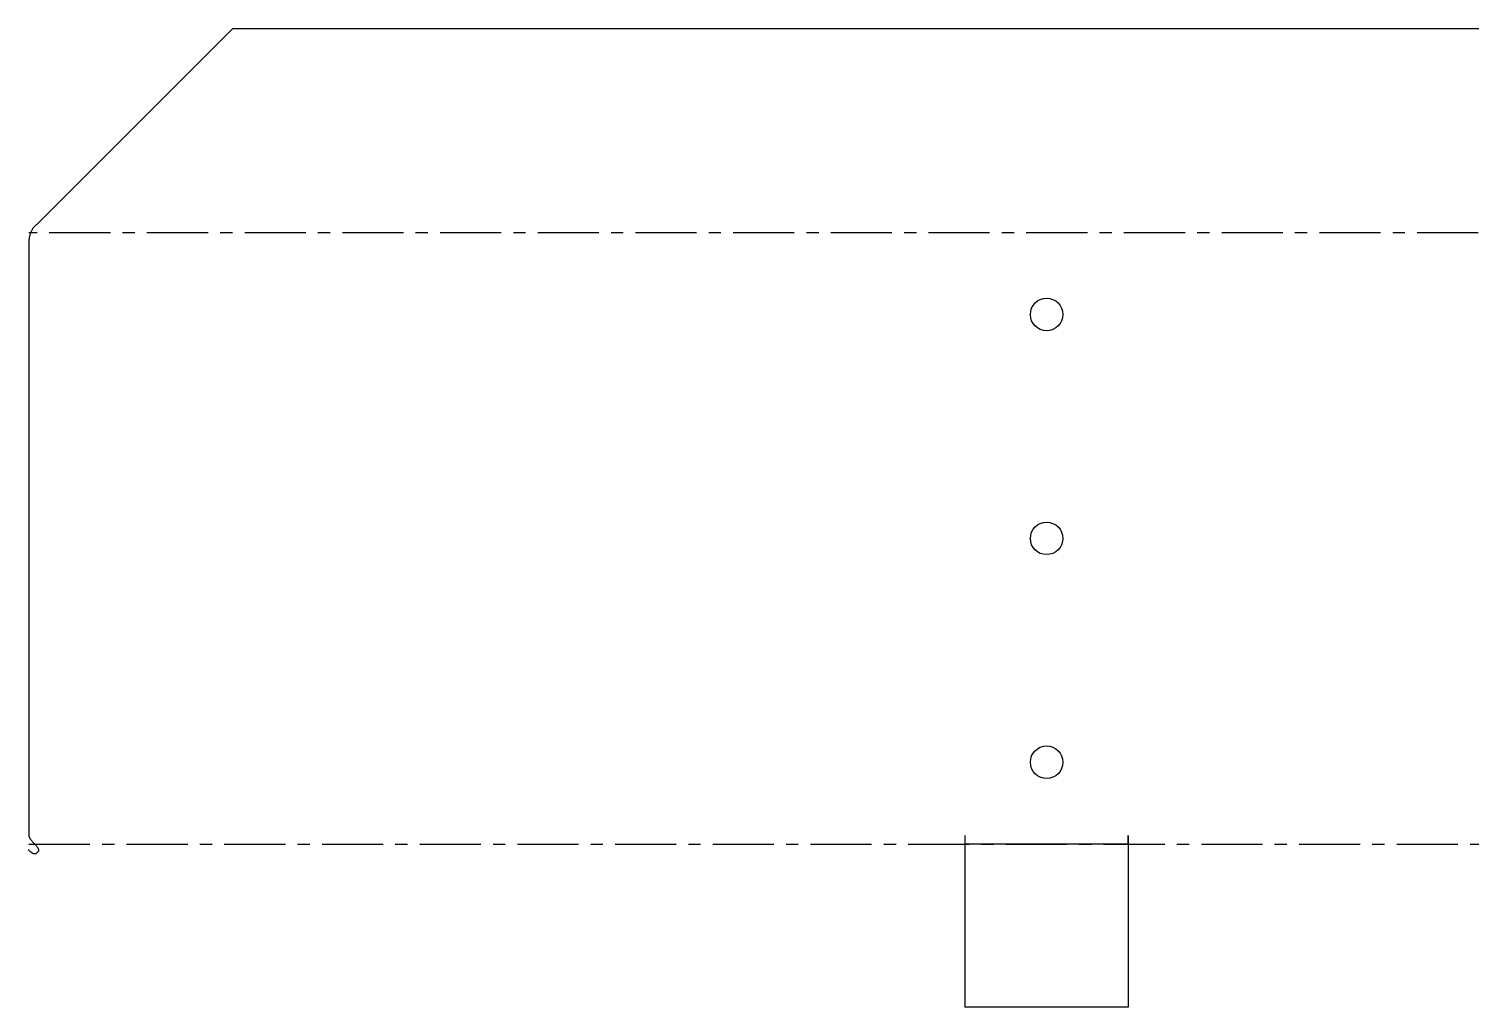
# Model space of a CAD drawing. Header units: millimetres. Extents: x -180 to 2481, y -290 to 1167.
# Drawn here: x 1123 to 1477.3, y 888.4 to 1128.8 of the extents above; entities that cross this region are included whole.
import ezdxf

# ---------------------------------------------------------------- set-up
doc = ezdxf.new("R2010")
doc.units = ezdxf.units.MM
doc.linetypes.add('AXES', pattern=[24, 15, -3, 3, -3])

# ---------------------------------------------------------------- blocks, each defined once
blk = doc.blocks.new('~CargoChairKiosk LasercuttingBaseFrame')
at = {"color": 7}
for p, q in [((250.326838, 250.326838), (202.326838, 202.326838)), ((650.326838, 250.326838), (250.326838, 250.326838)), ((200.326838, 198.163419), (200.326838, 52.163419)), ((430.326838, 10), (430.326838, 52.163419)), ((430.326838, 50.163419), (470.326838, 50.163419)), ((470.326838, 52.163419), (470.326838, 10)), ((470.326838, 10), (430.326838, 10))]:
    blk.add_line(p, q, dxfattribs=at)
at = {"color": 7, "ltscale": 0.002979}
blk.add_line((201.882295, 201.972238), (201.797032, 201.889022), dxfattribs=at)
at = {"color": 7, "ltscale": 0.002927}
blk.add_line((201.968719, 202.051226), (201.882295, 201.972238), dxfattribs=at)
at = {"color": 7, "ltscale": 0.002879}
blk.add_line((202.056268, 202.126035), (201.968719, 202.051226), dxfattribs=at)
at = {"color": 7, "ltscale": 0.002834}
blk.add_line((202.144913, 202.196716), (202.056268, 202.126035), dxfattribs=at)
at = {"color": 7, "ltscale": 0.002793}
blk.add_line((202.234625, 202.263314), (202.144913, 202.196716), dxfattribs=at)
at = {"color": 7, "ltscale": 0.002799}
blk.add_line((202.326838, 202.326838), (202.234625, 202.263314), dxfattribs=at)
at = {"color": 1, "linetype": 'AXES'}
for p, q in [((700.326838, 200.245129), (200.326838, 200.245129)), ((200.326838, 50.08171), (700.326838, 50.08171))]:
    blk.add_line(p, q, dxfattribs=at)
at = {"color": 7, "ltscale": 0.003449}
blk.add_line((200.338871, 198.479031), (200.330781, 198.341315), dxfattribs=at)
at = {"color": 7, "ltscale": 0.003585}
blk.add_line((200.35151, 198.621868), (200.338871, 198.479031), dxfattribs=at)
at = {"color": 7, "ltscale": 0.003701}
blk.add_line((200.368755, 198.768894), (200.35151, 198.621868), dxfattribs=at)
at = {"color": 7, "ltscale": 0.003795}
blk.add_line((200.390595, 198.919127), (200.368755, 198.768894), dxfattribs=at)
at = {"color": 7, "ltscale": 0.003868}
blk.add_line((200.416951, 199.071573), (200.390595, 198.919127), dxfattribs=at)
at = {"color": 7, "ltscale": 0.003919}
blk.add_line((200.447694, 199.225273), (200.416951, 199.071573), dxfattribs=at)
at = {"color": 7, "ltscale": 0.00395}
blk.add_line((200.482654, 199.379343), (200.447694, 199.225273), dxfattribs=at)
at = {"color": 7, "ltscale": 0.003963}
blk.add_line((200.521638, 199.533001), (200.482654, 199.379343), dxfattribs=at)
at = {"color": 7, "ltscale": 0.003962}
blk.add_line((200.564447, 199.685587), (200.521638, 199.533001), dxfattribs=at)
at = {"color": 7, "ltscale": 0.003949}
blk.add_line((200.610887, 199.83656), (200.564447, 199.685587), dxfattribs=at)
at = {"color": 7, "ltscale": 0.003927}
blk.add_line((200.66078, 199.985493), (200.610887, 199.83656), dxfattribs=at)
at = {"color": 7, "ltscale": 0.003898}
blk.add_line((200.713965, 200.13205), (200.66078, 199.985493), dxfattribs=at)
at = {"color": 7, "ltscale": 0.003864}
blk.add_line((200.770306, 200.275974), (200.713965, 200.13205), dxfattribs=at)
at = {"color": 7, "ltscale": 0.003824}
blk.add_line((200.82964, 200.416963), (200.770306, 200.275974), dxfattribs=at)
at = {"color": 7, "ltscale": 0.003776}
blk.add_line((200.891755, 200.554633), (200.82964, 200.416963), dxfattribs=at)
at = {"color": 7, "ltscale": 0.003722}
blk.add_line((200.956465, 200.68871), (200.891755, 200.554633), dxfattribs=at)
at = {"color": 7, "ltscale": 0.003664}
blk.add_line((201.023595, 200.818973), (200.956465, 200.68871), dxfattribs=at)
at = {"color": 7, "ltscale": 0.003602}
blk.add_line((201.092979, 200.945244), (201.023595, 200.818973), dxfattribs=at)
at = {"color": 7, "ltscale": 0.003538}
blk.add_line((201.164462, 201.067388), (201.092979, 200.945244), dxfattribs=at)
at = {"color": 7, "ltscale": 0.003473}
blk.add_line((201.2379, 201.185301), (201.164462, 201.067388), dxfattribs=at)
at = {"color": 7, "ltscale": 0.003407}
blk.add_line((201.313161, 201.298913), (201.2379, 201.185301), dxfattribs=at)
at = {"color": 7, "ltscale": 0.003341}
blk.add_line((201.390124, 201.408177), (201.313161, 201.298913), dxfattribs=at)
at = {"color": 7, "ltscale": 0.003276}
blk.add_line((201.46868, 201.513068), (201.390124, 201.408177), dxfattribs=at)
at = {"color": 7, "ltscale": 0.003212}
blk.add_line((201.548731, 201.613583), (201.46868, 201.513068), dxfattribs=at)
at = {"color": 7, "ltscale": 0.00315}
blk.add_line((201.630189, 201.70973), (201.548731, 201.613583), dxfattribs=at)
at = {"color": 7, "ltscale": 0.00309}
blk.add_line((201.712978, 201.801532), (201.630189, 201.70973), dxfattribs=at)
at = {"color": 7, "ltscale": 0.003033}
blk.add_line((201.797032, 201.889022), (201.712978, 201.801532), dxfattribs=at)
at = {"color": 7, "ltscale": 0.001154}
blk.add_line((200.327113, 198.209568), (200.326838, 198.163419), dxfattribs=at)
at = {"color": 7, "ltscale": 0.003295}
blk.add_line((200.330781, 198.341315), (200.327113, 198.209568), dxfattribs=at)
at = {"color": 7, "ltscale": 0.001553}
blk.add_line((200.326838, 52.163419), (200.328838, 52.101317), dxfattribs=at)
at = {"color": 7, "ltscale": 0.001557}
blk.add_line((200.328838, 52.101317), (200.334828, 52.039313), dxfattribs=at)
at = {"color": 7, "ltscale": 0.001574}
blk.add_line((200.334828, 52.039313), (200.344812, 51.977164), dxfattribs=at)
at = {"color": 7, "ltscale": 0.001606}
blk.add_line((200.344812, 51.977164), (200.358859, 51.914479), dxfattribs=at)
at = {"color": 7, "ltscale": 0.001654}
blk.add_line((200.358859, 51.914479), (200.3771, 51.850874), dxfattribs=at)
at = {"color": 7, "ltscale": 0.001719}
blk.add_line((200.3771, 51.850874), (200.399724, 51.785962), dxfattribs=at)
at = {"color": 7, "ltscale": 0.0018}
blk.add_line((200.399724, 51.785962), (200.426986, 51.719337), dxfattribs=at)
at = {"color": 7, "ltscale": 0.001899}
blk.add_line((200.426986, 51.719337), (200.459212, 51.650555), dxfattribs=at)
at = {"color": 7, "ltscale": 0.002018}
blk.add_line((200.459212, 51.650555), (200.49681, 51.579109), dxfattribs=at)
at = {"color": 7, "ltscale": 0.002161}
blk.add_line((200.49681, 51.579109), (200.5403, 51.504398), dxfattribs=at)
at = {"color": 7, "ltscale": 0.002332}
blk.add_line((200.5403, 51.504398), (200.590352, 51.425676), dxfattribs=at)
at = {"color": 7, "ltscale": 0.002539}
blk.add_line((200.590352, 51.425676), (200.64785, 51.341981), dxfattribs=at)
at = {"color": 7, "ltscale": 0.002791}
blk.add_line((200.64785, 51.341981), (200.713978, 51.252057), dxfattribs=at)
at = {"color": 7, "ltscale": 0.003084}
blk.add_line((200.713978, 51.252057), (200.789894, 51.154798), dxfattribs=at)
at = {"color": 7, "ltscale": 0.003437}
blk.add_line((200.789894, 51.154798), (200.877175, 51.048585), dxfattribs=at)
at = {"color": 7, "ltscale": 0.00389}
blk.add_line((200.877175, 51.048585), (200.978506, 50.930527), dxfattribs=at)
at = {"color": 7, "ltscale": 0.004501}
blk.add_line((200.978506, 50.930527), (201.098175, 50.79599), dxfattribs=at)
at = {"color": 7, "ltscale": 0.005411}
blk.add_line((201.098175, 50.79599), (201.24419, 50.636225), dxfattribs=at)
at = {"color": 7, "ltscale": 0.014103}
blk.add_line((201.24419, 50.636225), (201.628164, 50.222942), dxfattribs=at)
at = {"color": 7, "ltscale": 0.005958}
blk.add_line((201.628164, 50.222942), (201.789087, 50.047151), dxfattribs=at)
at = {"color": 7, "ltscale": 0.005829}
blk.add_line((201.789087, 50.047151), (201.944248, 49.873129), dxfattribs=at)
at = {"color": 7, "ltscale": 0.004944}
blk.add_line((201.944248, 49.873129), (202.073181, 49.723191), dxfattribs=at)
at = {"color": 7, "ltscale": 0.004299}
blk.add_line((202.073181, 49.723191), (202.182509, 49.590454), dxfattribs=at)
at = {"color": 7, "ltscale": 0.05}
for p, q in [((430.326838, 50.163419), (430.326838, 52.163419)), ((470.326838, 50.163419), (470.326838, 52.163419))]:
    blk.add_line(p, q, dxfattribs=at)
at = {"color": 7, "ltscale": 0.005706}
blk.add_line((200.346673, 48.477492), (200.177598, 48.630842), dxfattribs=at)
at = {"color": 7, "ltscale": 0.004913}
blk.add_line((200.494036, 48.347484), (200.346673, 48.477492), dxfattribs=at)
at = {"color": 7, "ltscale": 0.004321}
blk.add_line((200.625534, 48.235342), (200.494036, 48.347484), dxfattribs=at)
at = {"color": 7, "ltscale": 0.003847}
blk.add_line((200.744551, 48.137809), (200.625534, 48.235342), dxfattribs=at)
at = {"color": 7, "ltscale": 0.003453}
blk.add_line((200.853314, 48.052677), (200.744551, 48.137809), dxfattribs=at)
at = {"color": 7, "ltscale": 0.003117}
blk.add_line((200.9534, 47.978338), (200.853314, 48.052677), dxfattribs=at)
at = {"color": 7, "ltscale": 0.002825}
blk.add_line((201.04599, 47.913549), (200.9534, 47.978338), dxfattribs=at)
at = {"color": 7, "ltscale": 0.002567}
blk.add_line((201.131943, 47.857352), (201.04599, 47.913549), dxfattribs=at)
at = {"color": 7, "ltscale": 0.002336}
blk.add_line((201.211883, 47.808977), (201.131943, 47.857352), dxfattribs=at)
at = {"color": 7, "ltscale": 0.002134}
blk.add_line((201.286564, 47.767629), (201.211883, 47.808977), dxfattribs=at)
at = {"color": 7, "ltscale": 0.001957}
blk.add_line((201.356597, 47.732651), (201.286564, 47.767629), dxfattribs=at)
at = {"color": 7, "ltscale": 0.001801}
blk.add_line((201.422469, 47.703502), (201.356597, 47.732651), dxfattribs=at)
at = {"color": 7, "ltscale": 0.001664}
blk.add_line((201.484626, 47.679713), (201.422469, 47.703502), dxfattribs=at)
at = {"color": 7, "ltscale": 0.001545}
blk.add_line((201.543502, 47.660867), (201.484626, 47.679713), dxfattribs=at)
at = {"color": 7, "ltscale": 0.001444}
blk.add_line((201.599479, 47.646617), (201.543502, 47.660867), dxfattribs=at)
at = {"color": 7, "ltscale": 0.00136}
blk.add_line((201.652961, 47.636666), (201.599479, 47.646617), dxfattribs=at)
at = {"color": 7, "ltscale": 0.001291}
blk.add_line((201.704248, 47.630799), (201.652961, 47.636666), dxfattribs=at)
at = {"color": 7, "ltscale": 0.001235}
blk.add_line((201.753623, 47.628857), (201.704248, 47.630799), dxfattribs=at)
at = {"color": 7, "ltscale": 0.001194}
blk.add_line((201.801366, 47.630732), (201.753623, 47.628857), dxfattribs=at)
at = {"color": 7, "ltscale": 0.001168}
blk.add_line((201.847747, 47.636382), (201.801366, 47.630732), dxfattribs=at)
at = {"color": 7, "ltscale": 0.001156}
blk.add_line((201.893027, 47.645828), (201.847747, 47.636382), dxfattribs=at)
at = {"color": 7, "ltscale": 0.00116}
blk.add_line((201.937455, 47.659163), (201.893027, 47.645828), dxfattribs=at)
at = {"color": 7, "ltscale": 0.001179}
blk.add_line((201.98127, 47.676557), (201.937455, 47.659163), dxfattribs=at)
at = {"color": 7, "ltscale": 0.001214}
blk.add_line((202.024696, 47.698261), (201.98127, 47.676557), dxfattribs=at)
at = {"color": 7, "ltscale": 0.001266}
blk.add_line((202.067948, 47.724609), (202.024696, 47.698261), dxfattribs=at)
at = {"color": 7, "ltscale": 0.001337}
blk.add_line((202.111228, 47.756032), (202.067948, 47.724609), dxfattribs=at)
at = {"color": 7, "ltscale": 0.001428}
blk.add_line((202.154734, 47.793063), (202.111228, 47.756032), dxfattribs=at)
at = {"color": 7, "ltscale": 0.00154}
blk.add_line((202.198613, 47.836302), (202.154734, 47.793063), dxfattribs=at)
at = {"color": 7, "ltscale": 0.00379}
blk.add_line((202.182509, 49.590454), (202.276018, 49.47111), dxfattribs=at)
at = {"color": 7, "ltscale": 0.001593}
blk.add_line((202.240932, 47.883951), (202.198613, 47.836302), dxfattribs=at)
at = {"color": 7, "ltscale": 0.001728}
blk.add_line((202.283642, 47.938301), (202.240932, 47.883951), dxfattribs=at)
at = {"color": 7, "ltscale": 0.003371}
blk.add_line((202.276018, 49.47111), (202.356214, 49.362716), dxfattribs=at)
at = {"color": 7, "ltscale": 0.001883}
blk.add_line((202.326838, 48), (202.283642, 47.938301), dxfattribs=at)
at = {"color": 7, "ltscale": 0.000778}
blk.add_line((202.352601, 48.017452), (202.326838, 48), dxfattribs=at)
at = {"color": 7, "ltscale": 0.001741}
blk.add_line((202.40882, 48.058548), (202.352601, 48.017452), dxfattribs=at)
at = {"color": 7, "ltscale": 0.003015}
blk.add_line((202.356214, 49.362716), (202.424907, 49.263572), dxfattribs=at)
at = {"color": 7, "ltscale": 0.00161}
blk.add_line((202.458656, 48.099324), (202.40882, 48.058548), dxfattribs=at)
at = {"color": 7, "ltscale": 0.002709}
blk.add_line((202.424907, 49.263572), (202.483493, 49.172412), dxfattribs=at)
at = {"color": 7, "ltscale": 0.001498}
blk.add_line((202.502704, 48.139948), (202.458656, 48.099324), dxfattribs=at)
at = {"color": 7, "ltscale": 0.002443}
blk.add_line((202.483493, 49.172412), (202.533119, 49.088215), dxfattribs=at)
at = {"color": 7, "ltscale": 0.001404}
blk.add_line((202.54146, 48.180582), (202.502704, 48.139948), dxfattribs=at)
at = {"color": 7, "ltscale": 0.00221}
blk.add_line((202.533119, 49.088215), (202.574702, 49.010224), dxfattribs=at)
at = {"color": 7, "ltscale": 0.001326}
blk.add_line((202.575342, 48.221391), (202.54146, 48.180582), dxfattribs=at)
at = {"color": 7, "ltscale": 0.002007}
blk.add_line((202.574702, 49.010224), (202.609086, 48.937682), dxfattribs=at)
at = {"color": 7, "ltscale": 0.001264}
blk.add_line((202.604694, 48.262554), (202.575342, 48.221391), dxfattribs=at)
at = {"color": 7, "ltscale": 0.001217}
blk.add_line((202.629797, 48.304269), (202.604694, 48.262554), dxfattribs=at)
at = {"color": 7, "ltscale": 0.001832}
blk.add_line((202.609086, 48.937682), (202.637001, 48.869913), dxfattribs=at)
at = {"color": 7, "ltscale": 0.001186}
blk.add_line((202.650863, 48.346759), (202.629797, 48.304269), dxfattribs=at)
at = {"color": 7, "ltscale": 0.001682}
blk.add_line((202.637001, 48.869913), (202.659061, 48.806339), dxfattribs=at)
at = {"color": 7, "ltscale": 0.00117}
blk.add_line((202.668036, 48.390279), (202.650863, 48.346759), dxfattribs=at)
at = {"color": 7, "ltscale": 0.001554}
blk.add_line((202.659061, 48.806339), (202.675782, 48.746457), dxfattribs=at)
at = {"color": 7, "ltscale": 0.001169}
blk.add_line((202.681379, 48.435095), (202.668036, 48.390279), dxfattribs=at)
at = {"color": 7, "ltscale": 0.001446}
blk.add_line((202.675782, 48.746457), (202.687599, 48.68983), dxfattribs=at)
at = {"color": 7, "ltscale": 0.001184}
blk.add_line((202.690881, 48.481488), (202.681379, 48.435095), dxfattribs=at)
at = {"color": 7, "ltscale": 0.001418}
blk.add_line((202.687599, 48.68983), (202.695104, 48.633602), dxfattribs=at)
at = {"color": 7, "ltscale": 0.001216}
blk.add_line((202.696459, 48.529792), (202.690881, 48.481488), dxfattribs=at)
at = {"color": 7, "ltscale": 0.001333}
blk.add_line((202.695104, 48.633602), (202.69795, 48.580369), dxfattribs=at)
at = {"color": 7, "ltscale": 0.001265}
blk.add_line((202.69795, 48.580369), (202.696459, 48.529792), dxfattribs=at)
at = {"color": 7}
for centre in [(450.326838, 180.163419), (450.326838, 125.163419), (450.326838, 70.163419)]:
    blk.add_circle(centre, 4, dxfattribs=at)

msp = doc.modelspace()

# ---------------------------------------------------------------- block references
msp.add_blockref('~CargoChairKiosk LasercuttingBaseFrame', (922.65, 878.42))

doc.saveas('drawing.dxf')
